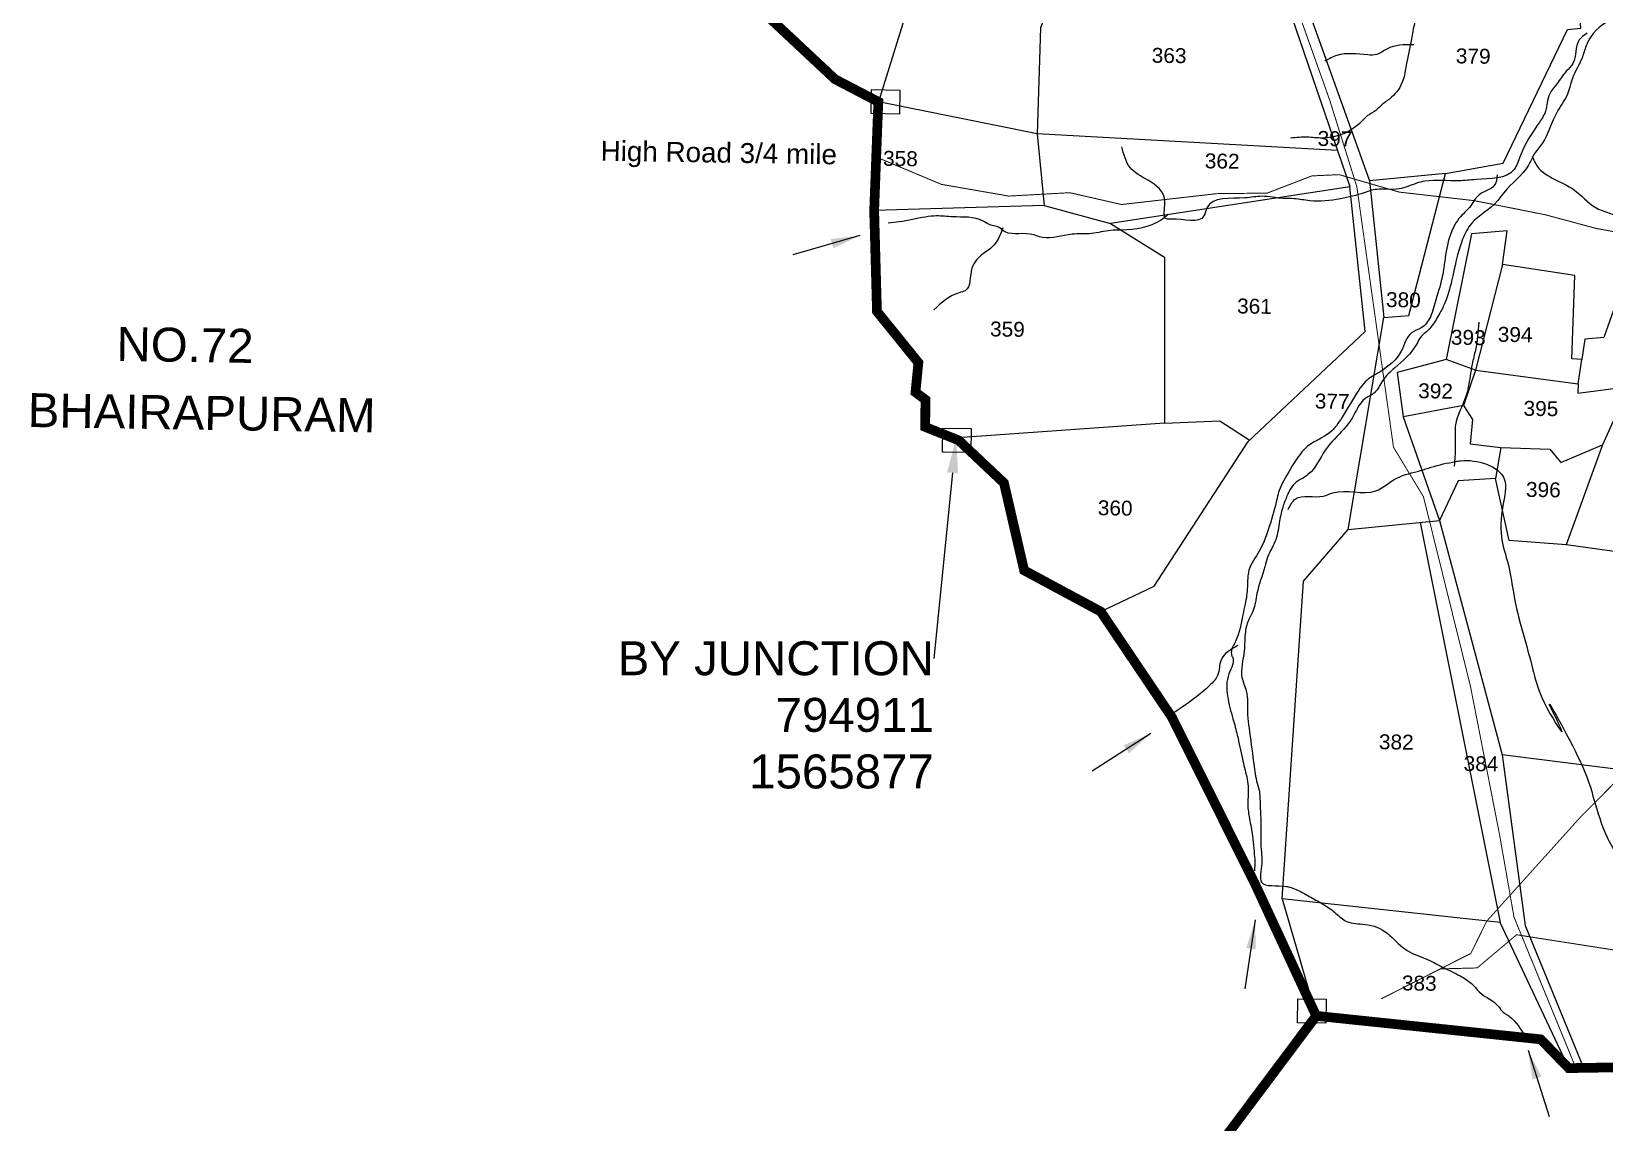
# Model space of a CAD drawing. Header units: feet. Extents: x 793020 to 798207, y 1563925 to 1571484.
# Drawn here: x 793943 to 795564, y 1565172 to 1566297 of the extents above; entities that cross this region are included whole.
import ezdxf
from ezdxf import colors
from ezdxf.entities.mleader import LeaderData, LeaderLine
from ezdxf.enums import TextEntityAlignment as Align
from ezdxf.math import Vec2, Vec3

# ---------------------------------------------------------------- set-up
doc = ezdxf.new("R2010")
doc.units = ezdxf.units.FT
doc.header["$LTSCALE"] = 15
doc.header["$MEASUREMENT"] = 0
doc.linetypes.add('HIDDEN2', pattern=[0.1875, 0.125, -0.0625])
for name, color, linetype in [('CRDS STONES', 7, 'Continuous'), ('PLOT', 7, 'Continuous'), ('PLOT NO', 7, 'Continuous'), ('ROADS', 6, 'Continuous'), ('TANKS-STREAM', 4, 'Continuous'), ('TEXT', 1, 'Continuous'), ('VILLAGE STONES', 240, 'Continuous')]:
    doc.layers.add(name, color=color, linetype=linetype)
doc.layers.add('VILLAGE BOUNDRY', color=5, linetype='HIDDEN2', lineweight=100)
doc.styles.get("Standard").update_dxf_attribs({"font": 'arial.ttf'})
doc.linetypes.add('DOTS', pattern='A,1e-06,-3,["●",Standard,S=3,R=0,X=-1.25,Y=-1.25],-3', length=6.000001)
doc.dimstyles.get("Standard").update_dxf_attribs({"dimtxt": 0.18, "dimasz": 30, "dimexe": 0.18, "dimexo": 0.0625, "dimgap": 0.09, "dimtad": 0, "dimtih": 1, "dimtoh": 1, "dimdec": 4, "dimzin": 0, "dimdsep": 46, "dimtxsty": 'Standard', "dimcen": 0.09, "dimadec": 0, "dimazin": 0, "dimtfac": 1, "dimtdec": 4, "dimtofl": 0, "dimtmove": 0, "dimatfit": 3, "dimfxl": 1, "dimtolj": 1, "dimtzin": 0, "dimarcsym": 0})

msp = doc.modelspace()

# ---------------------------------------------------------------- linework, layer by layer
at = {"layer": 'PLOT', "lineweight": -2}
for points in [[(794789.1, 1566860.2), (794788.9, 1566820.7), (794867.2, 1566809), (794912.6, 1566826.5), (794928.5, 1566757.5), (794968.9, 1566605.7), (795015.5, 1566471.3), (795003.6, 1566416.4), (795009, 1566369.2), (794982.9, 1566300.5), (794979.4, 1566191.2)], [(795122, 1566603), (795223.9, 1566365.3), (795289.2, 1566174.2), (795301.9, 1566137.1)], [(794872.7, 1566407), (794815.7, 1566224.3)], [(795300.2, 1565783.4), (795336.8, 1566001.8), (795362.6, 1566003.9), (795400.5, 1566150.5), (795459.9, 1566161.1), (795526.2, 1566298.7), (795540.1, 1566300.3), (795531, 1566408.3)], [(795247.6, 1566351.1), (795322.2, 1566142.9)], [(794979.4, 1566191.2), (794815.7, 1566224.3)], [(795289.2, 1566174.2), (794979.4, 1566191.2), (794986.7, 1566117.3), (795055, 1566098.8)], [(795400.5, 1566150.5), (795322.2, 1566142.9), (795336.8, 1566001.8)], [(795045, 1565698.8), (795100, 1565725.1), (795197.1, 1565874.2), (795317.5, 1565987.4), (795301.9, 1566136.6), (795055, 1566098.8), (795110.6, 1566064.3), (795110.6, 1565893.1), (795167.9, 1565895.4), (795198.1, 1565875.8)], [(794986.7, 1566117.3), (794811.4, 1566112.3)], [(795581, 1566030.9), (795563.7, 1565981.2), (795543.9, 1565979.7), (795541, 1565958.5), (795530.8, 1565959.2), (795533.7, 1566045.2), (795459.1, 1566056.7), (795464, 1566091.3), (795427.3, 1566088.2), (795401.2, 1565958.5), (795350.7, 1565945.4), (795356.7, 1565899.5), (795394.3, 1565792.7), (795458.7, 1565551.1), (795482.4, 1565375.1), (795542.8, 1565228.4)], [(795459.1, 1566056.7), (795431.3, 1565947.6), (795401.2, 1565958.5)], [(795431.3, 1565947.6), (795418.8, 1565911.4), (795356.7, 1565899.5)], [(795431.3, 1565947.6), (795537.2, 1565933.7), (795541, 1565958.5)], [(795699.5, 1565948.6), (795696.4, 1565928.6), (795690.3, 1565905.1), (795708.6, 1565759.8), (795691.1, 1565744.7), (795524.9, 1565767.6)], [(795537.2, 1565933.7), (795536.8, 1565923.9), (795589.5, 1565930.8), (795562.2, 1565870.7)], [(795418.8, 1565911.4), (795428.2, 1565896.8), (795425.9, 1565871.7), (795457.6, 1565868.1), (795452, 1565836.1), (795413.3, 1565833.6), (795394.3, 1565792.7)], [(795110.6, 1565893.1), (794893, 1565877.5)], [(795457.6, 1565868.1), (795507.9, 1565866.1), (795519.3, 1565852.4), (795562.2, 1565870.7), (795524.9, 1565767.6), (795466.1, 1565772), (795452, 1565836.1)], [(795232.1, 1565402.8), (795254.1, 1565730), (795300.2, 1565783.4), (795394.3, 1565792.7)], [(795374.2, 1565790.7), (795456.7, 1565378.2)], [(795690.1, 1565521.9), (795458.7, 1565551.1)], [(795527.4, 1565228.2), (795456.7, 1565378.2), (795232.1, 1565402.8), (795267.1, 1565282.1)]]:
    msp.add_lwpolyline(points, dxfattribs=at)
at = {"layer": 'ROADS', "linetype": 'HIDDEN2', "lineweight": -2, "ltscale": 10, "const_width": 1}
msp.add_lwpolyline([(795005.7, 1566993.8), (795040.8, 1566919.6), (795078.5, 1566835.8), (795125.4, 1566636.4), (795207.7, 1566431.8), (795280.9, 1566226.4), (795309, 1566136.8), (795320.5, 1566055.2), (795330, 1565987.6), (795346.8, 1565868.2), (795377.7, 1565817.2), (795426.1, 1565622), (795456, 1565469.6), (795471, 1565384), (795518.8, 1565267.4), (795534.8, 1565228.3)], dxfattribs=at)
at = {"layer": 'ROADS', "linetype": 'DOTS', "lineweight": -2, "ltscale": 0.15, "const_width": 1, "elevation": -2.1}
for points in [[(795334.1, 1565299.6), (795398, 1565332), (795426.5, 1565346.4), (795442.9, 1565379.7), (795540.7, 1565488.2), (795647.8, 1565595.9), (795673.4, 1565644.8), (795748.7, 1565684.3), (795769.3, 1565725), (795787.4, 1565757.8), (795793.7, 1565836.7), (795949.3, 1566029.8), (795979.4, 1566089.8), (796047, 1566164.6), (796012.7, 1566212.3), (796032.6, 1566292.6), (796010.7, 1566341.9), (796013.5, 1566371.8)], [(794814.6, 1566166.9), (794880.7, 1566139.2), (794950.2, 1566127.1), (795013.1, 1566130.6), (795066.4, 1566118.4), (795164.5, 1566129.6), (795216.7, 1566130.2), (795262.6, 1566147.9), (795290.8, 1566149.2), (795352.8, 1566131.2), (795430, 1566122.4), (795503.1, 1566107.9), (795556, 1566093.7), (795604.4, 1566084.9), (795636.4, 1566071.2), (795680.7, 1566039.7), (795730.8, 1566026.4), (795850.7, 1566047.1), (795932.6, 1566061.3), (795964.3, 1566059.8), (796011.4, 1566094.1)], [(795964.3, 1566059.8), (795959.7, 1565960.5), (795962.1, 1565895.2), (796000.4, 1565793.4), (795983.1, 1565714.4), (795942.1, 1565584.1), (795919.1, 1565544.1), (795884.3, 1565493.9), (795860.8, 1565460), (795843.4, 1565410.4), (795822.4, 1565374.8), (795768.6, 1565367.5), (795735.2, 1565363), (795691.2, 1565370.1), (795634.2, 1565351.8), (795617.1, 1565343.3), (795509.4, 1565360.1), (795473.7, 1565365.7), (795433.1, 1565331.5), (795395, 1565330.5)]]:
    msp.add_lwpolyline(points, dxfattribs=at)
at = {"layer": 'TANKS-STREAM', "lineweight": -2}
for points in [[(795375, 1566474, -2.1), (795373.3, 1566467.9, -2.1), (795372.9, 1566448.2, -2.1), (795374, 1566434.7, -2.1), (795373.2, 1566423.4, -2.1), (795372.3, 1566405.7, -2.1), (795374.7, 1566395.3, -2.1), (795378.4, 1566362.8, -2.1), (795377.3, 1566352.2, -2.1), (795372.8, 1566332.6, -2.1), (795368.8, 1566306.9, -2.1), (795366.7, 1566296.9, -2.1), (795365.3, 1566288.9, -2.1), (795360, 1566262, -2.1), (795356.5, 1566246.2, -2.1), (795344.9, 1566229, -2.1), (795335.5, 1566221.7, -2.1), (795328.6, 1566215.4, -2.1), (795319.8, 1566209.7, -2.1), (795313.2, 1566203.4, -2.1), (795305.7, 1566197.1, -2.1), (795294, 1566190.8, -2.1), (795272.9, 1566186.9, -2.1), (795258.1, 1566187.8, -2.1), (795240.7, 1566186.8, -2.1)], [(795577.5, 1566313, -2.1), (795550.1, 1566291.4, -2.1), (795545.4, 1566282, -2.1), (795541.2, 1566269.4, -2.1), (795531.4, 1566248.8, -2.1), (795526.1, 1566232.2, -2.1), (795515.5, 1566213.9, -2.1), (795500, 1566181.4, -2.1), (795491.3, 1566169.3, -2.1), (795486.1, 1566159.1, -2.1), (795460.4, 1566130.6, -2.1), (795454, 1566122.1, -2.1), (795427.4, 1566099.1, -2.1), (795418.1, 1566082.6, -2.1), (795406.6, 1566039.3, -2.1), (795401.8, 1566022.3, -2.1), (795398.1, 1566013.3, -2.1), (795395.7, 1566008.4, -2.1), (795391.6, 1566001.2, -2.1), (795382.8, 1565989.2, -2.1), (795374.5, 1565981.2, -2.1), (795370.4, 1565974.1, -2.1), (795348.3, 1565950.2, -2.1), (795335.4, 1565936.5, -2.1), (795327.1, 1565924.4, -2.1), (795317.5, 1565918.3, -2.1), (795304.1, 1565898.2, -2.1), (795295.8, 1565887.1, -2.1), (795276.5, 1565865.3, -2.1), (795259, 1565840.3, -2.1), (795243, 1565828.8, -2.1), (795237.9, 1565819.9, -2.1), (795233.2, 1565808, -2.1), (795229.3, 1565792.2, -2.1), (795225.4, 1565772.9, -2.1), (795217, 1565755, -2.1), (795214.1, 1565745.1, -2.1), (795206, 1565717.3, -2.1), (795202.1, 1565699.8, -2.1), (795197.9, 1565691.3, -2.1), (795194.1, 1565678.1, -2.1), (795192.9, 1565658.2, -2.1), (795190.6, 1565630.8, -2.1), (795194.9, 1565617.2, -2.1), (795196.4, 1565592.4, -2.1), (795197.9, 1565578.8, -2.1), (795202.4, 1565544.1, -2.1), (795205.7, 1565524.3, -2.1), (795208.2, 1565514.7, -2.1), (795209.3, 1565499.9, -2.1), (795210, 1565485.9, -2.1), (795210.4, 1565453.4, -2.1), (795211.1, 1565439, -2.1), (795210.8, 1565420, -2.1), (795236, 1565415.6, -2.1), (795249.5, 1565410.9, -2.1), (795261.5, 1565404.4, -2.1), (795275.4, 1565396.5, -2.1), (795287.5, 1565387.7, -2.1), (795298.6, 1565379.4, -2.1), (795317.5, 1565376.4, -2.1), (795340.4, 1565367.3, -2.1), (795343.1, 1565365, -2.1), (795360.9, 1565349.4, -2.1), (795381.1, 1565340.5, -2.1), (795396.8, 1565332.6, -2.1), (795415.6, 1565323.3, -2.1), (795427.2, 1565315.4, -2.1), (795431.2, 1565311.3, -2.1), (795435.2, 1565306.7, -2.1), (795443.7, 1565300.7, -2.1), (795455.7, 1565291.1, -2.1), (795459.7, 1565286, -2.1), (795464.6, 1565282.8, -2.1), (795469, 1565279.1, -2.1), (795484.1, 1565259.1, -2.1)], [(795546.3, 1566294.9, -2.1), (795538.2, 1566288, -2.1), (795531.7, 1566263.9, -2.1), (795524.9, 1566255.7, -2.1), (795515.4, 1566243, -2.1), (795507.9, 1566232.6, -2.1), (795505.2, 1566223.1, -2.1), (795503.8, 1566215.4, -2.1), (795497.5, 1566203.7, -2.1), (795477.4, 1566168.3, -2.1), (795471.1, 1566154.4, -2.1), (795431.9, 1566144.1, -2.1), (795414.3, 1566142.8, -2.1), (795379.2, 1566142.4, -2.1), (795370.5, 1566140.3, -2.1), (795352.8, 1566134.5, -2.1), (795339.7, 1566134.1, -2.1), (795324.3, 1566133.1, -2.1), (795316.6, 1566130.6, -2.1), (795292.1, 1566124.3, -2.1), (795260.4, 1566122.2, -2.1), (795244.4, 1566124.4, -2.1), (795233.2, 1566124.6, -2.1), (795211.2, 1566126.9, -2.1), (795193.6, 1566125.2, -2.1), (795154.4, 1566115, -2.1), (795151.4, 1566106.7, -2.1), (795117.8, 1566103.4, -2.1), (795112.7, 1566103.5, -2.1), (795111.2, 1566120.8, -2.1), (795093.6, 1566143.4, -2.1), (795075.3, 1566156.5, -2.1), (795066.7, 1566178, -2.1)], [(795367.7, 1566283.1, -2.1), (795339.9, 1566278.7, -2.1), (795329.5, 1566273.1, -2.1), (795320.4, 1566272.6, -2.1), (795288.5, 1566272.1, -2.1), (795276.1, 1566266.2, -2.1)], [(795489.9, 1566168.3, -2.1), (795493.4, 1566160.2, -2.1), (795533.1, 1566133.4, -2.1), (795554.7, 1566115.6, -2.1), (795584.4, 1566103.5, -2.1), (795603.8, 1566085.7, -2.1), (795623.2, 1566067.2, -2.1), (795649.3, 1566057.3, -2.1), (795670.1, 1566040.2, -2.1), (795686, 1566025.4, -2.1), (795701, 1566005.5, -2.1), (795730.5, 1565982.4, -2.1), (795739.8, 1565972.8, -2.1), (795745.4, 1565959.6, -2.1), (795750.9, 1565939.9, -2.1), (795758, 1565923, -2.1), (795766.3, 1565885.2, -2.1), (795767.4, 1565862.6, -2.1), (795772.9, 1565845.8, -2.1), (795778.1, 1565803.5, -2.1), (795783.6, 1565782.3, -2.1), (795787.6, 1565756.7, -2.1), (795800.8, 1565717.2, -2.1), (795815.7, 1565692.9, -2.1), (795822.8, 1565679.7, -2.1), (795858.5, 1565627, -2.1), (795868.2, 1565594.8, -2.1), (795875.7, 1565556.1, -2.1), (795877.4, 1565530.6, -2.1), (795874.2, 1565512.4, -2.1), (795865.8, 1565484.9, -2.1), (795849.3, 1565458.2, -2.1)], [(795453.7, 1566149, -2.1), (795450.7, 1566137.9, -2.1), (795435.8, 1566129, -2.1), (795426.4, 1566117.2, -2.1), (795414.3, 1566103.9, -2.1), (795408.6, 1566094.8, -2.1), (795403.1, 1566079.8, -2.1), (795398.7, 1566053.3, -2.1), (795394.9, 1566035.1, -2.1), (795390.7, 1566021.2, -2.1), (795384.8, 1566002.6, -2.1), (795375.4, 1565991.2, -2.1), (795365.4, 1565986.2, -2.1), (795354.7, 1565967.2, -2.1), (795332.9, 1565946.1, -2.1), (795317.6, 1565935.6, -2.1), (795311, 1565927.1, -2.1), (795293.8, 1565899.1, -2.1), (795280.8, 1565883, -2.1), (795259.9, 1565870.5, -2.1), (795248.6, 1565858.4, -2.1), (795233.4, 1565833.1, -2.1), (795228.9, 1565823.7, -2.1), (795226.8, 1565815.7, -2.1), (795218.7, 1565786.5, -2.1), (795208.4, 1565761.2, -2.1), (795197.7, 1565741.5, -2.1), (795196.2, 1565724.4, -2.1), (795193.9, 1565706.5, -2.1), (795191.4, 1565695.4, -2.1), (795183.8, 1565668, -2.1), (795180.3, 1565653, -2.1), (795180.7, 1565652.3, -2.1), (795177.2, 1565634.8, -2.1), (795175.7, 1565611.7, -2.1), (795181.3, 1565588.2, -2.1), (795185.8, 1565571.4, -2.1), (795191, 1565547, -2.1), (795193.2, 1565537.8, -2.1), (795196.9, 1565519, -2.1), (795196.7, 1565503.9, -2.1), (795196.6, 1565499.8, -2.1), (795198.4, 1565485.4, -2.1), (795201.3, 1565467.5, -2.1), (795202.7, 1565454.7, -2.1), (795203.7, 1565443.1, -2.1), (795203.5, 1565431.6, -2.1)], [(795114.5, 1566108, -2.1), (795106.7, 1566102, -2.1), (795066.6, 1566092.1, -2.1), (795055.1, 1566091.7, -2.1), (795035.5, 1566088.5, -2.1), (795015.4, 1566087.8, -2.1), (794985, 1566084.5, -2.1), (794972.2, 1566087.9, -2.1), (794943.5, 1566092.1, -2.1), (794941.6, 1566093.8, -2.1), (794930.2, 1566097.8, -2.1), (794923.7, 1566101.4, -2.1), (794892.4, 1566105.7, -2.1), (794875.8, 1566106.6, -2.1), (794864.3, 1566105.5, -2.1), (794837.3, 1566100.5, -2.1), (794825.8, 1566099.1, -2.1)], [(794944.1, 1566094.5, -2.1), (794935.1, 1566076.7, -2.1), (794924.1, 1566068, -2.1), (794912.1, 1566052.8, -2.1), (794905.3, 1566029.6, -2.1), (794899.2, 1566027.5, -2.1), (794873, 1566010, -2.1)], [(795434.8, 1565997, -2.1), (795431.3, 1565968.4, -2.1), (795427.9, 1565954, -2.1), (795425.8, 1565941.6, -2.1), (795421.1, 1565919.8, -2.1), (795410.7, 1565891.2, -2.1), (795410.4, 1565875.6, -2.1), (795410.1, 1565858.8, -2.1), (795409.4, 1565848.8, -2.1)], [(795238.2, 1565804.1, -2.1), (795245.6, 1565814.8, -2.1), (795274.4, 1565817.9, -2.1), (795284.4, 1565821.3, -2.1), (795328.5, 1565823.3, -2.1), (795350.3, 1565836.5, -2.1), (795374.7, 1565844.2, -2.1), (795385.5, 1565847.6, -2.1), (795410.8, 1565853.5, -2.1), (795416.2, 1565854.3, -2.1), (795460.9, 1565835.6, -2.1), (795459.5, 1565807.8, -2.1), (795458.9, 1565771, -2.1), (795465.7, 1565744.8, -2.1), (795470.7, 1565716.9, -2.1), (795490.2, 1565640.2, -2.1), (795502.2, 1565605, -2.1), (795520.6, 1565575.1, -2.1), (795508.5, 1565600.9, -2.1), (795539.1, 1565544.7, -2.1), (795553.8, 1565504, -2.1), (795566.7, 1565467, -2.1), (795578.1, 1565447.9, -2.1), (795612.4, 1565404.3, -2.1), (795622.9, 1565380.8, -2.1), (795651.2, 1565353.4, -2.1), (795655.6, 1565347, -2.1), (795678.9, 1565331.9, -2.1), (795704.5, 1565302.8, -2.1), (795740.1, 1565276.1, -2.1), (795755.9, 1565254.3, -2.1)], [(795186.4, 1565663.8, -2.1), (795169, 1565648.9, -2.1), (795165.5, 1565633, -2.1), (795157.4, 1565622.8, -2.1), (795141.7, 1565609.5, -2.1), (795115.9, 1565591.6, -2.1)]]:
    msp.add_spline(points, degree=3, dxfattribs=at)
at = {"layer": 'VILLAGE BOUNDRY', "lineweight": -2, "ltscale": 10, "const_width": 10}
for points in [[(794668.7, 1566343.3), (794771.1, 1566247.5), (794815.7, 1566224.3), (794811.4, 1566112.3), (794814.3, 1566008.2), (794857, 1565955.4), (794854, 1565924.9), (794864.2, 1565917.3), (794864.1, 1565889.1), (794898.6, 1565875.3), (794945.2, 1565831.4), (794966, 1565741.3), (795045, 1565698.8), (795118.6, 1565589.5), (795203.8, 1565418.6), (795267.1, 1565282.1), (795498.6, 1565257.9), (795527.4, 1565228.2), (795635.5, 1565230)], [(795267.1, 1565282.1), (795171.4, 1565154.3)]]:
    msp.add_lwpolyline(points, dxfattribs=at)
at = {"layer": 'VILLAGE STONES', "lineweight": -2, "elevation": -2.1}
for points in [[(794837.5, 1566211.7), (794808.3, 1566212.2), (794808.7, 1566236.9), (794837.9, 1566236.4)], [(794911.1, 1565862.7), (794881.9, 1565863.1), (794882.3, 1565887.8), (794911.5, 1565887.4)], [(795277, 1565274.5), (795247.8, 1565275), (795248.2, 1565299.6), (795277.4, 1565299.2)]]:
    msp.add_lwpolyline(points, close=True, dxfattribs=at)

# ---------------------------------------------------------------- texts
at = {"layer": 'PLOT NO', "lineweight": -2}
for s, p in [('363', (795115.5, 1566272, -2.1)), ('379', (795429, 1566271.4, -2.1)), ('397', (795286.5, 1566186.3, -2.1)), ('358', (794838.5, 1566165.8, -2.1)), ('362', (795170.2, 1566163.2, -2.1)), ('380', (795357, 1566020.2, -2.1)), ('361', (795203.5, 1566013.6, -2.1)), ('359', (794948.8, 1565989.9, -2.1)), ('394', (795472.2, 1565984.4, -2.1)), ('393', (795423.9, 1565981.4, -2.1)), ('392', (795390.2, 1565926.2, -2.1)), ('377', (795283.6, 1565915.6, -2.1)), ('395', (795498.8, 1565908.1, -2.1)), ('396', (795501.3, 1565824.5, -2.1)), ('360', (795059.9, 1565805.6, -2.1)), ('382', (795349.7, 1565564.4, -2.1)), ('384', (795437, 1565542, -2.1)), ('383', (795373.4, 1565315.8, -2.1))]:
    msp.add_text(s, height=15.38, rotation=359.0965, dxfattribs=at).set_placement(p, align=Align.MIDDLE_CENTER)
msp.add_text('High Road 3/4 mile', height=20.509, rotation=359.0965, dxfattribs=at).set_placement((794529.3, 1566163.6, -2.1))
at = {"layer": 'TEXT', "lineweight": -2}
for s, p in [('NO.72', (794030.1, 1565957.3, -2.1)), ('BHAIRAPURAM', (793938.6, 1565889.1, -2.1))]:
    msp.add_text(s, height=35, rotation=359.0965, dxfattribs=at).set_placement(p)

# ---------------------------------------------------------------- leaders
at = {"layer": 'CRDS STONES', "color": 1}
ml = msp.add_multileader_mtext('Standard', dxfattribs=at)
ml.set_content('BY JUNCTION\\P794911\\P1565877', color=1)
ml.set_leader_properties()
ml.build(insert=Vec2(0, 0))
ml.multileader.update_dxf_attribs({"dogleg_length": 0.36, "arrow_head_size": 35})
ctx = ml.context
ctx.base_point, ctx.char_height, ctx.arrow_head_size, ctx.landing_gap_size, ctx.plane_origin = Vec3(794554.4, 1565650.5), 35, 35, 0.09, Vec3(794284.5, 1565383.1)
ctx.text_align_type = 2
notes = []
notes.append((ctx, [(1, (1, 1, 0), (794872.9, 1565650.5), (-1, 0), 1.396927018504357e-11, [(0, [(794895.8, 1565876.6)], 0, [])])]))
ctx.mtext.insert, ctx.mtext.alignment, ctx.mtext.flow_direction = Vec3(794872.9, 1565668.2), 3, 5
at = {"layer": 'PLOT NO', "color": 5, "lineweight": -2}
for points in [[(794796.7, 1566086.4, -2.1), (794727.7, 1566066.4, -2.1)], [(795096.6, 1565573, -2.1), (795036.1, 1565534.3, -2.1)], [(795204.3, 1565381.1, -2.1), (795193.7, 1565310.1, -2.1)], [(795485.6, 1565246.6, -2.1), (795507.4, 1565178.2, -2.1)]]:
    msp.add_leader(points, dimstyle='Standard', override={"dimgap": 0.09, "dimtad": 0}, dxfattribs=at)
for ctx, leaders in notes:
    for number, flags, end, landing, length, lines in leaders:
        leader = LeaderData()
        leader.index, (leader.has_last_leader_line, leader.has_dogleg_vector, leader.attachment_direction) = number, flags
        leader.last_leader_point, leader.dogleg_vector, leader.dogleg_length = Vec3(end), Vec3(landing), length
        for number, points, colour, breaks in lines:
            line = LeaderLine()
            line.index, line.vertices, line.color, line.breaks = number, Vec3.list(points), colors.encode_raw_color(colour), breaks
            leader.lines.append(line)
        ctx.leaders.append(leader)

doc.saveas('drawing.dxf')
